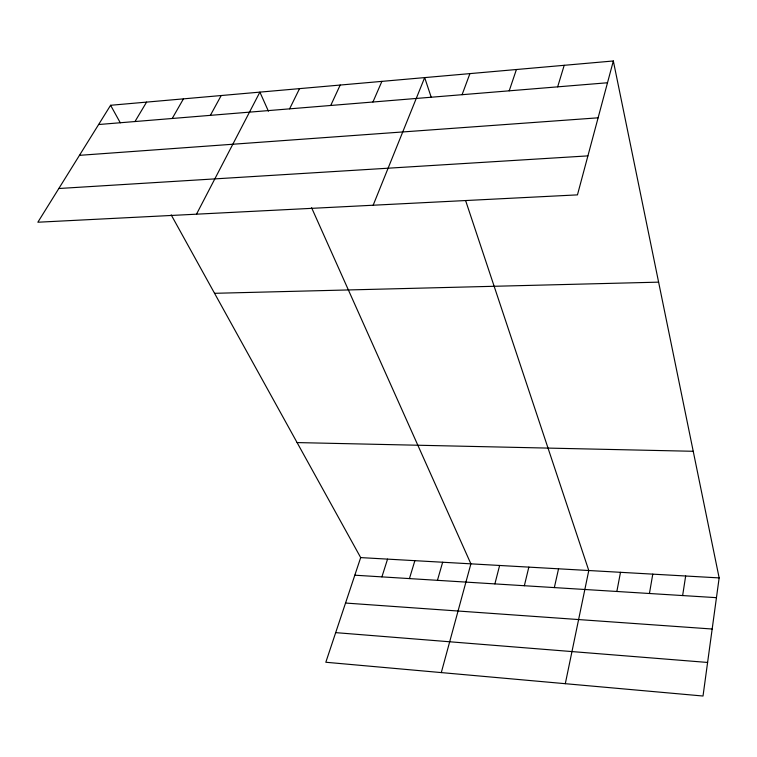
<?xml version="1.0" encoding="UTF-8"?>
<svg xmlns="http://www.w3.org/2000/svg" width="757" height="757" viewBox="0 0 757 757"><rect width="100%" height="100%" fill="white"/><g stroke="black" fill="none" stroke-linecap="round" stroke-linejoin="round"><path stroke-width="1.14" d="M613.34 60.976L577.459 194.871L37.85 222.227L110.598 105.28L613.34 60.976L719.15 577.903L703.016 696.024L325.822 662.252L360.682 557.597L171.186 214.865M682.634 595.56L685.662 576.001M649.44 593.497L652.78 574.137M616.851 591.472L620.494 572.311M565.299 683.694L588.785 570.513L465.64 200.643M554.342 587.593L558.552 568.8M524.355 585.729L528.831 567.125M494.889 583.893L499.62 565.47M441.293 672.594L470.892 563.842L311.591 207.711M437.442 580.326L442.656 562.243M409.442 578.585L414.874 560.663M557.663 86.847L564.202 65.301M381.907 576.881L387.556 559.12M509.215 90.821L516.416 69.512M462.092 94.691L469.917 73.609M373.163 205.223L424.668 77.602L431.225 97.275M372.936 102.006L381.897 81.368M330.733 105.469L340.196 85.039M289.6 108.847L299.545 88.626M196.498 214.184L259.888 92.117L268.423 111.194M210.38 115.348L221.205 95.533M172.218 118.489L183.449 98.855M134.973 121.546L146.593 102.1M98.628 124.526L607.502 82.759M79.457 155.336L598.106 117.818M58.819 188.512L587.905 155.885M214.562 293.309L658.609 282.153M297.085 442.58L693.232 451.286M360.682 557.597L719.15 577.903M354.815 575.197L716.453 597.661M345.542 603.045L712.167 629.02M335.682 632.634L707.606 662.451M110.598 105.28L120.297 122.814"/></g></svg>
